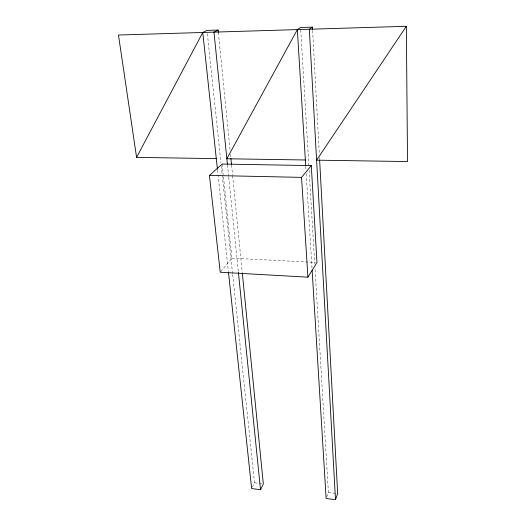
<?xml version="1.0" encoding="UTF-8"?>
<svg xmlns="http://www.w3.org/2000/svg" width="526" height="526" viewBox="0 0 526 526"><rect width="100%" height="100%" fill="white"/><g stroke="black" fill="none" stroke-linecap="round" stroke-linejoin="round"><path stroke-width="0.39" stroke-dasharray="2.63 1.97" d="M326.699 496.952L328.395 492.448L314.969 267.76M252.362 487.109L254.525 482.783L232.663 274.559M220.749 271.62L231.953 258.181L223.307 175.408M231.953 258.181L315.436 262.448M254.525 482.783L262.527 483.835M328.395 492.448L335.358 493.355M217.514 170.043L228.363 271.311M222.123 164.046L223.221 174.593M207.369 33.664L220.92 162.685M221.262 165.953L232.577 273.737M227.482 164.947L228.639 176.328M228.718 177.144L238.324 271.515M218.356 32.507L230.086 150.272M230.493 154.361L230.822 157.629M231.552 164.993L232.531 174.803M232.61 175.625L242.23 272.126M305.738 166.315L305.941 169.596M306.191 173.692L311.984 267.997M300.754 29.956L308.94 166.9M309.13 170.181L314.719 263.657M312.628 30.409L319.321 154.217M319.499 157.491L319.591 159.135"/><path stroke-width="0.79" d="M312.135 270.456L326.133 498.457L335.489 499.7L337.672 493.658L319.63 159.95M228.455 272.133L251.638 488.549L260.521 489.732L263.329 483.933L242.308 272.941M216.291 158.615L136.582 157.386L202.773 32.474L207.027 30.396L218.112 30.054L218.356 32.507M312.582 29.587L312.451 27.128L300.602 27.497L297.341 29.607L226.851 158.773L305.35 159.983M307.927 277.176L316.961 262.527L311.287 165.591L222.123 164.046L209.433 175.395L220.243 272.231L307.927 277.176L301.549 177.38L311.287 165.591M406.328 26.3L316.606 160.16L407.532 161.561L406.328 26.3L118.468 35.025L136.582 157.386M312.451 27.128L309.321 29.239L335.489 499.7M218.112 30.054L213.97 32.132L227.396 164.138M209.433 175.395L301.549 177.38M202.773 32.474L217.429 169.227M238.403 272.33L260.521 489.732M230.901 158.451L231.473 164.171M297.341 29.607L305.685 165.493"/></g></svg>
